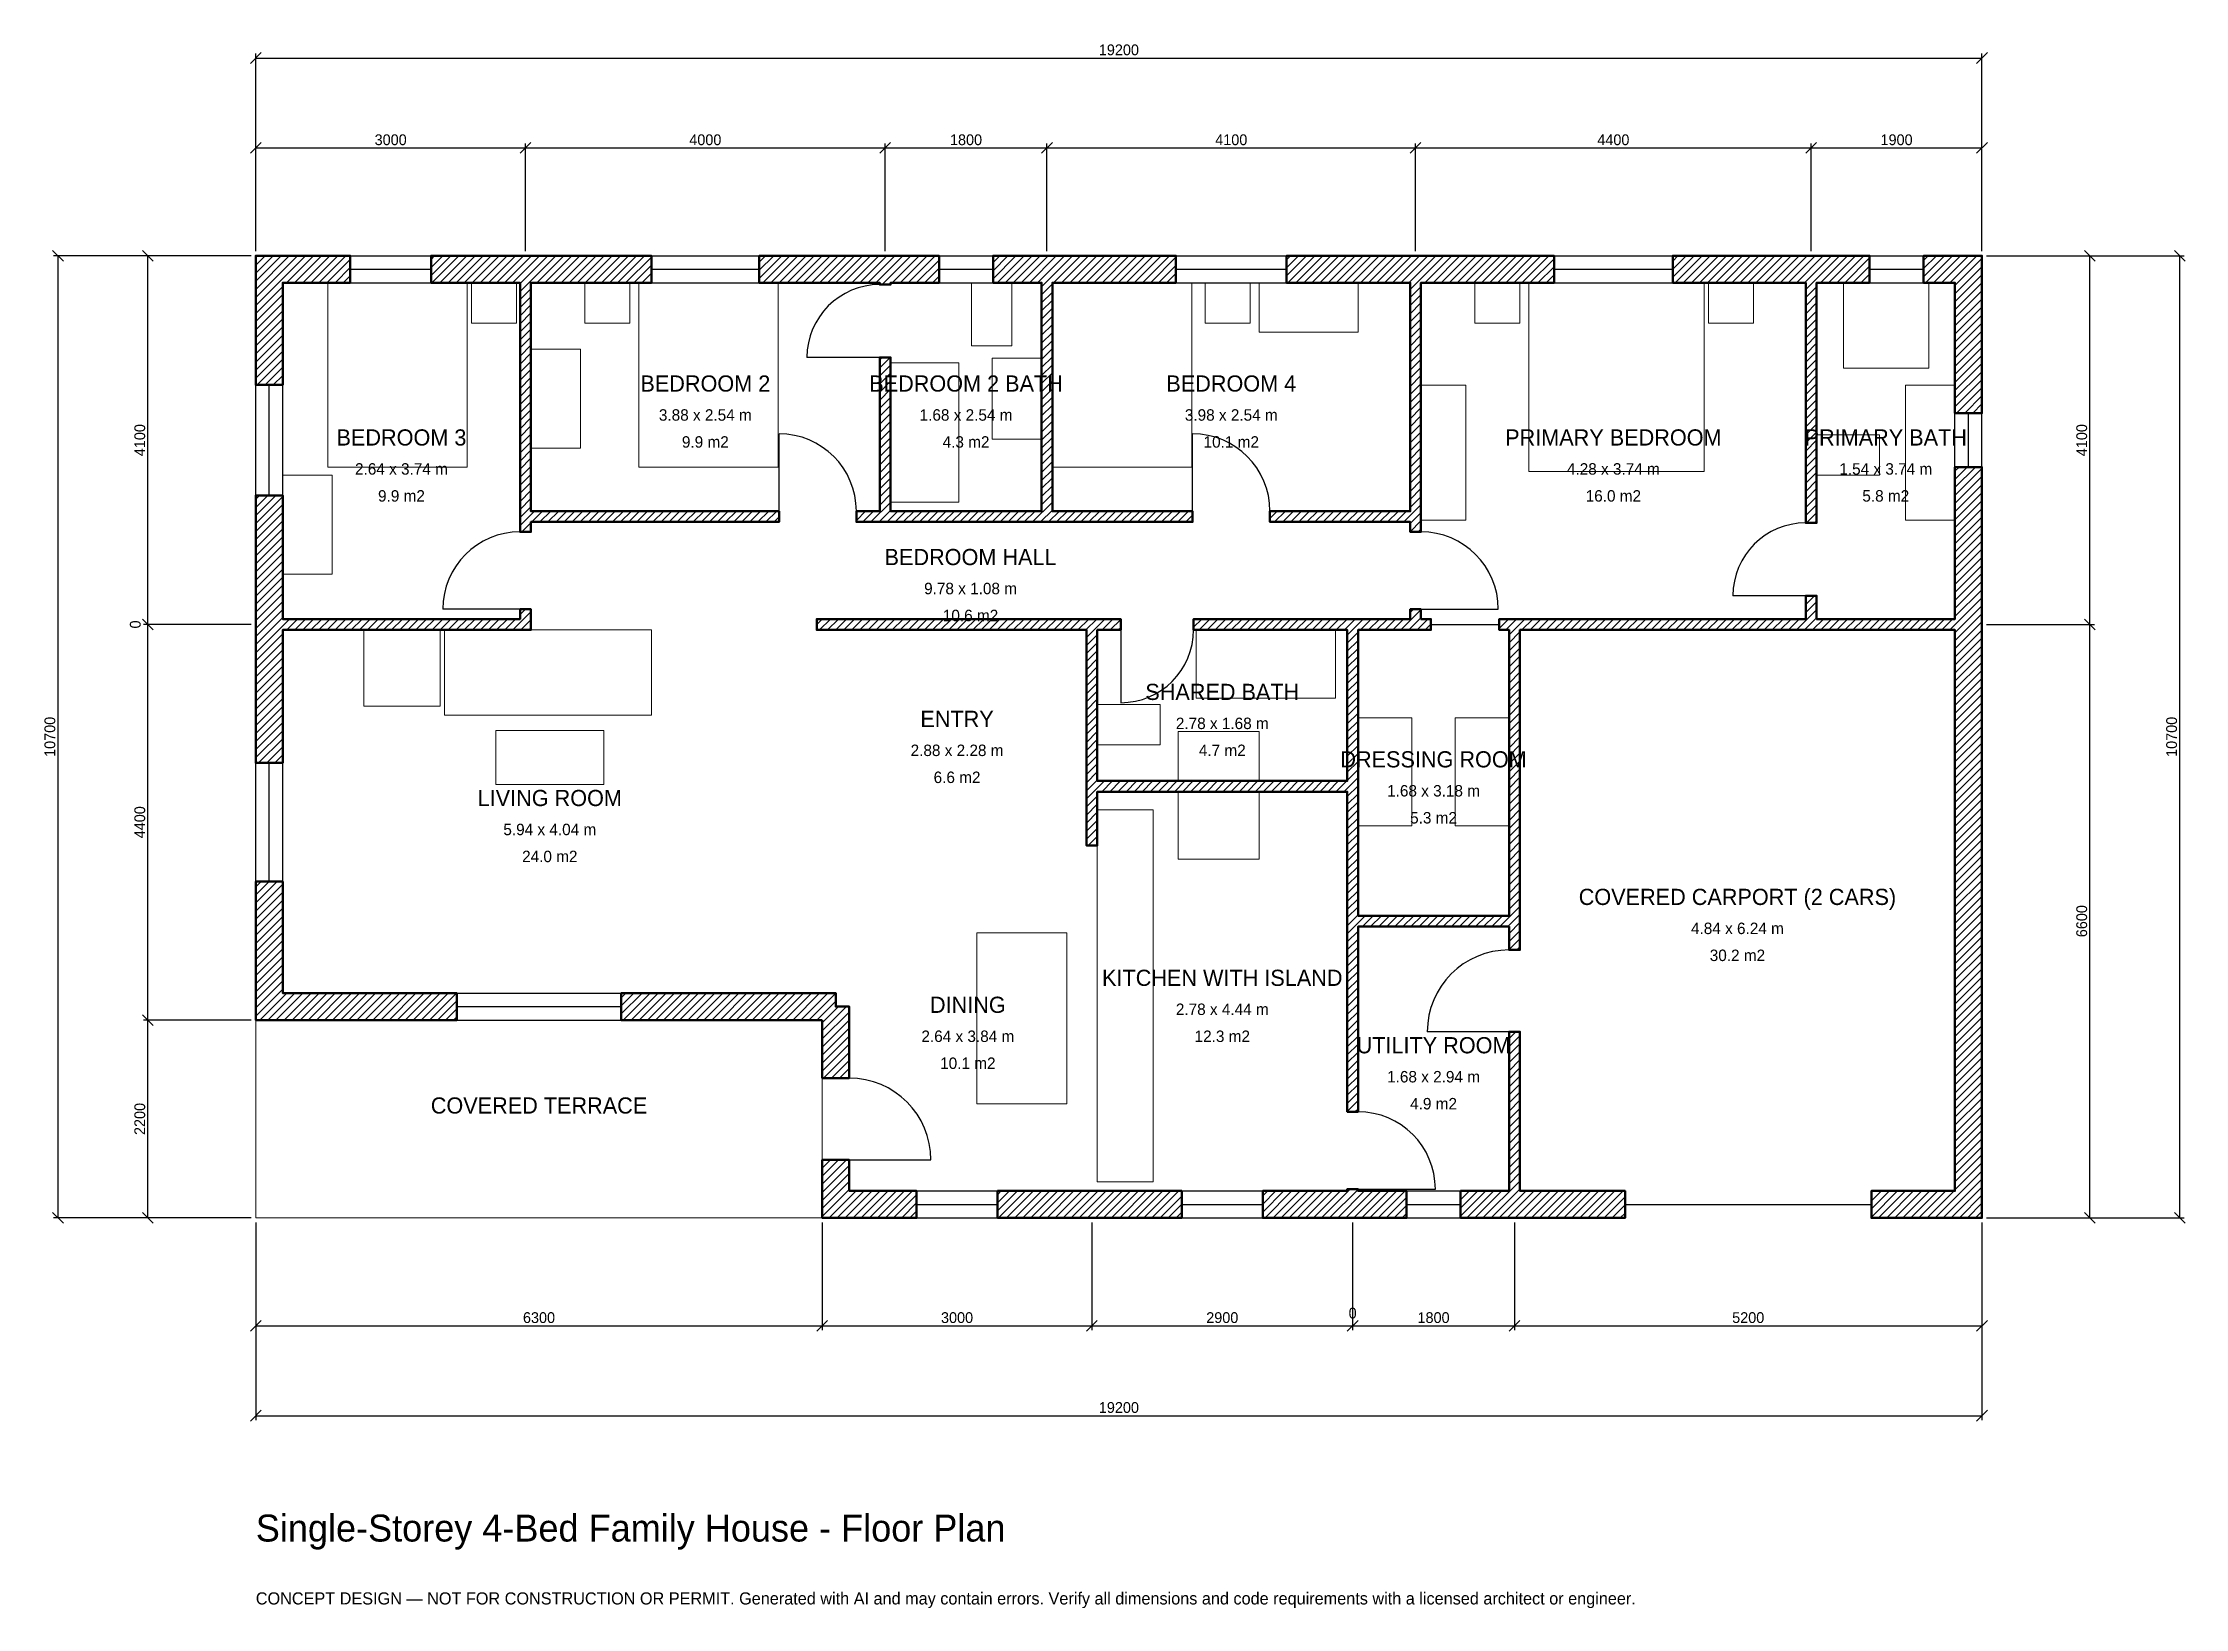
# Model space of a CAD drawing. Header units: millimetres. Extents: x -2369 to 21460, y -4341 to 13069.
import ezdxf
from ezdxf.enums import TextEntityAlignment as Align

# ---------------------------------------------------------------- set-up
doc = ezdxf.new("R2010")
doc.units = ezdxf.units.MM
doc.linetypes.add('DASHED', pattern=[1.524, 1.27, -0.254])
for name, color, linetype, lineweight in [('A-ANNO-DIMS', 1, 'Continuous', 13), ('A-ANNO-TEXT', 7, 'Continuous', 18), ('A-AREA-IDEN', 7, 'Continuous', 18), ('A-DOOR', 2, 'Continuous', 25), ('A-FLOR-FIXT', 9, 'Continuous', 13), ('A-FURN', 9, 'Continuous', 13), ('A-GLAZ', 4, 'Continuous', 25), ('A-SITE-PAVE', 8, 'Continuous', 13), ('A-WALL', 7, 'Continuous', 50), ('A-WALL-PATT', 8, 'Continuous', 13)]:
    doc.layers.add(name, color=color, linetype=linetype, lineweight=lineweight)
doc.dimstyles.new('PLAN', dxfattribs={"dimtxt": 120, "dimasz": 80, "dimexe": 50, "dimexo": 50, "dimgap": 30, "dimtad": 1, "dimdec": 0, "dimtsz": 60, "dimcen": 2.5, "dimclrd": 1, "dimclre": 1, "dimazin": 3, "dimtfac": 1, "dimtmove": 0, "dimatfit": 3})

msp = doc.modelspace()

# ---------------------------------------------------------------- hatches: boundary and pattern name
at = {"layer": 'A-WALL-PATT'}
h = msp.add_hatch(dxfattribs=at)
h.set_pattern_fill('ANSI31', color=8, scale=20)
h.paths.add_polyline_path([(6299.999, 0), (6299.999, 0), (6299.999, 300), (6300, 300), (6300, 645), (6600, 645), (6600, 300), (7350, 300), (7350, 0), (6600, 0), (6600, -0.001), (6300, -0.001), (6300, 0), (6299.999, 0)])
h.paths.add_polyline_path([(6300, 2200), (4065, 2200), (4065, 2500), (6450, 2500), (6450, 2350), (6600, 2350), (6600, 1555), (6300, 1555), (6300, 2200)])
h.paths.add_polyline_path([(300, 2200), (300, 2199.999), (0, 2199.999), (0, 2200), (-0.001, 2200), (-0.001, 2500), (0, 2500), (0, 3740), (300, 3740), (300, 2500), (2235, 2500), (2235, 2200), (300, 2200)])
h.paths.add_polyline_path([(0, 6450), (0, 6540), (-0.001, 6540), (-0.001, 6660), (0, 6660), (0, 6750), (0, 8035), (300, 8035), (300, 6750), (300, 6660), (2940, 6660), (2940, 6770), (3060, 6770), (3060, 6660), (3060, 6540), (3060, 6540), (2940, 6540), (2940, 6540), (300, 6540), (300, 6450), (300, 5060), (0, 5060), (0, 6450)])
h.paths.add_polyline_path([(0, 10400), (-0.001, 10400), (-0.001, 10700), (0, 10700), (0, 10700.001), (300, 10700.001), (300, 10700), (1050, 10700), (1050, 10400), (300, 10400), (300, 9265), (0, 9265), (0, 10400)])
h.paths.add_polyline_path([(2850, 10700), (2940, 10700), (2940, 10700.001), (3060, 10700.001), (3060, 10700), (3150, 10700), (4400, 10700), (4400, 10400), (3150, 10400), (3060, 10400), (3060, 7860), (5820, 7860), (5820, 7740), (3060, 7740), (3060, 7630), (2940, 7630), (2940, 7740), (2940, 7860), (2940, 10400), (2850, 10400), (1950, 10400), (1950, 10700), (2850, 10700)])
h.paths.add_polyline_path([(6850, 10700), (6940, 10700), (6940, 10700.001), (7060, 10700.001), (7060, 10700), (7150, 10700), (7600, 10700), (7600, 10400), (7150, 10400), (7060, 10400), (7060, 10380), (6940, 10380), (6940, 10400), (6850, 10400), (5600, 10400), (5600, 10700), (6850, 10700)])
h.paths.add_polyline_path([(8650, 10700), (8740, 10700), (8740, 10700.001), (8860, 10700.001), (8860, 10700), (8950, 10700), (10235, 10700), (10235, 10400), (8950, 10400), (8860, 10400), (8860, 7860), (10420, 7860), (10420, 7740), (8860, 7740), (8740, 7740), (7060, 7740), (6940, 7740), (6680, 7740), (6680, 7860), (6940, 7860), (6940, 9570), (7060, 9570), (7060, 7860), (8740, 7860), (8740, 10400), (8650, 10400), (8200, 10400), (8200, 10700), (8650, 10700)])
h.paths.add_polyline_path([(12750, 10700), (12840, 10700), (12840, 10700.001), (12960, 10700.001), (12960, 10700), (13050, 10700), (14440, 10700), (14440, 10400), (13050, 10400), (12960, 10400), (12960, 7860), (12960, 7740), (12960, 7630), (12840, 7630), (12840, 7740), (11280, 7740), (11280, 7860), (12840, 7860), (12840, 10400), (12750, 10400), (11465, 10400), (11465, 10700), (12750, 10700)])
h.paths.add_polyline_path([(17150, 10700), (17240, 10700), (17240, 10700.001), (17360, 10700.001), (17360, 10700), (17450, 10700), (17950, 10700), (17950, 10400), (17450, 10400), (17360, 10400), (17360, 7730), (17240, 7730), (17240, 10400), (17150, 10400), (15760, 10400), (15760, 10700), (17150, 10700)])
h.paths.add_polyline_path([(18900, 10700), (18900, 10700.001), (19200, 10700.001), (19200, 10700), (19200.001, 10700), (19200.001, 10400), (19200, 10400), (19200, 8950), (18900, 8950), (18900, 10400), (18550, 10400), (18550, 10700), (18900, 10700)])
h.paths.add_polyline_path([(19200, 6750), (19200, 6660), (19200.001, 6660), (19200.001, 6540), (19200, 6540), (19200, 6450), (19200, 300), (19200.001, 300), (19200.001, 0), (19200.001, 0), (19200, 0), (19200, -0.001), (18900, -0.001), (18900, 0), (17970, 0), (17970, 300), (18900, 300), (18900, 6450), (18900, 6540), (17360, 6540), (17240, 6540), (14060, 6540), (14060, 3360), (14060, 3240), (14060, 2980), (13940, 2980), (13940, 3240), (12260, 3240), (12260, 1180), (12140, 1180), (12140, 3240), (12140, 3240), (12140, 3360), (12140, 3360), (12140, 4740), (9360, 4740), (9360, 4140), (9240, 4140), (9240, 4740), (9240, 4860), (9240, 6540), (6240, 6540), (6240, 6660), (9240, 6660), (9360, 6660), (9620, 6660), (9620, 6540), (9360, 6540), (9360, 4860), (12140, 4860), (12140, 6540), (12140, 6540), (10430, 6540), (10430, 6660), (12140, 6660), (12140, 6660), (12260, 6660), (12840, 6660), (12840, 6770), (12960, 6770), (12960, 6660), (13070, 6660), (13070, 6540), (12960, 6540), (12840, 6540), (12260, 6540), (12260, 4860), (12260, 4740), (12260, 3360), (13940, 3360), (13940, 6540), (13830, 6540), (13830, 6660), (13940, 6660), (14060, 6660), (17240, 6660), (17240, 6920), (17360, 6920), (17360, 6660), (18900, 6660), (18900, 6750), (18900, 8350), (19200, 8350), (19200, 6750)])
h.paths.add_polyline_path([(14150, 0), (14060, 0), (14060, -0.001), (13940, -0.001), (13940, 0), (13850, 0), (13400, 0), (13400, 300), (13850, 300), (13940, 300), (13940, 2070), (14060, 2070), (14060, 300), (14150, 300), (15230, 300), (15230, 0), (14150, 0)])
h.paths.add_polyline_path([(12350, 0), (12260, 0), (12260, -0.001), (12140, -0.001), (12140, 0), (12050, 0), (11200, 0), (11200, 300), (12050, 300), (12140, 300), (12140, 320), (12260, 320), (12260, 300), (12350, 300), (12800, 300), (12800, 0), (12350, 0)])
h.paths.add_polyline_path([(9450, 0), (9150, 0), (8250, 0), (8250, 300), (9150, 300), (9450, 300), (10300, 300), (10300, 0), (9450, 0)])

# ---------------------------------------------------------------- linework, layer by layer
at = {"layer": 'A-DOOR'}
for p, q in [((6940, 9570), (6130, 9570)), ((5820, 7860), (5820, 8720)), ((10420, 7860), (10420, 8720)), ((17240, 6920), (16430, 6920)), ((2940, 6770), (2080, 6770)), ((12960, 6770), (13820, 6770)), ((9620, 6540), (9620, 5730)), ((13070, 6600), (13830, 6600)), ((13940, 2070), (13030, 2070)), ((6600, 645), (7510, 645)), ((12260, 320), (13120, 320))]:
    msp.add_line(p, q, dxfattribs=at)
at = {"layer": 'A-DOOR', "linetype": 'DASHED'}
msp.add_line((15230, 150), (17970, 150), dxfattribs=at)
at = {"layer": 'A-DOOR'}
for centre, radius, start, end in [((6940, 9570), 810, 90, 180), ((5820, 7860), 860, 0, 90), ((10420, 7860), 860, 0, 90), ((2940, 6770), 860, 90, 180), ((12960, 6770), 860, 0, 90), ((17240, 6920), 810, 90, 180), ((9620, 6540), 810, 270, 360), ((13940, 2070), 910, 90, 180), ((6600, 645), 910, 0, 90), ((12260, 320), 860, 0, 90)]:
    msp.add_arc(centre, radius, start, end, dxfattribs=at)
at = {"layer": 'A-FLOR-FIXT'}
for points in [[(7960, 9700), (8410, 9700), (8410, 10400), (7960, 10400)], [(17660, 9450), (18610, 9450), (18610, 10400), (17660, 10400)], [(8190, 8660), (8740, 8660), (8740, 9560), (8190, 9560)], [(7060, 7960), (7820, 7960), (7820, 9510), (7060, 9510)], [(18350, 7760), (18900, 7760), (18900, 9260), (18350, 9260)], [(17360, 8260), (18060, 8260), (18060, 8710), (17360, 8710)], [(10460, 5780), (12010, 5780), (12010, 6540), (10460, 6540)], [(9360, 5260), (10060, 5260), (10060, 5710), (9360, 5710)], [(10260, 4860), (11160, 4860), (11160, 5410), (10260, 5410)], [(9360, 400), (9980, 400), (9980, 4540), (9360, 4540)]]:
    msp.add_lwpolyline(points, close=True, dxfattribs=at)
at = {"layer": 'A-FURN'}
for points in [[(800, 8350), (2350, 8350), (2350, 10400), (800, 10400)], [(2400, 9950), (2900, 9950), (2900, 10400), (2400, 10400)], [(3660, 9950), (4160, 9950), (4160, 10400), (3660, 10400)], [(4260, 8350), (5810, 8350), (5810, 10400), (4260, 10400)], [(8860, 8350), (10410, 8350), (10410, 10400), (8860, 10400)], [(10560, 9950), (11060, 9950), (11060, 10400), (10560, 10400)], [(11160, 9850), (12260, 9850), (12260, 10400), (11160, 10400)], [(13560, 9950), (14060, 9950), (14060, 10400), (13560, 10400)], [(14160, 8300), (16110, 8300), (16110, 10400), (14160, 10400)], [(16160, 9950), (16660, 9950), (16660, 10400), (16160, 10400)], [(3060, 8560), (3610, 8560), (3610, 9660), (3060, 9660)], [(12960, 7760), (13460, 7760), (13460, 9260), (12960, 9260)], [(300, 7160), (850, 7160), (850, 8260), (300, 8260)], [(1200, 5690), (2050, 5690), (2050, 6540), (1200, 6540)], [(2100, 5590), (4400, 5590), (4400, 6540), (2100, 6540)], [(12260, 4360), (12860, 4360), (12860, 5560), (12260, 5560)], [(13340, 4360), (13940, 4360), (13940, 5560), (13340, 5560)], [(2670, 4820), (3870, 4820), (3870, 5420), (2670, 5420)], [(10260, 3990), (11160, 3990), (11160, 4740), (10260, 4740)], [(8020, 1270), (9020, 1270), (9020, 3170), (8020, 3170)]]:
    msp.add_lwpolyline(points, close=True, dxfattribs=at)
at = {"layer": 'A-GLAZ'}
for p, q in [((1050, 10700), (1950, 10700)), ((1050, 10550), (1950, 10550)), ((4400, 10700), (5600, 10700)), ((4400, 10550), (5600, 10550)), ((7600, 10700), (8200, 10700)), ((7600, 10550), (8200, 10550)), ((10235, 10700), (11465, 10700)), ((10235, 10550), (11465, 10550)), ((14440, 10700), (15760, 10700)), ((14440, 10550), (15760, 10550)), ((17950, 10700), (18550, 10700)), ((17950, 10550), (18550, 10550)), ((1050, 10400), (1950, 10400)), ((4400, 10400), (5600, 10400)), ((7600, 10400), (8200, 10400)), ((10235, 10400), (11465, 10400)), ((14440, 10400), (15760, 10400)), ((17950, 10400), (18550, 10400)), ((0, 8035), (0, 9265)), ((150, 8035), (150, 9265)), ((300, 8035), (300, 9265)), ((18900, 8350), (18900, 8950)), ((19050, 8350), (19050, 8950)), ((19200, 8350), (19200, 8950)), ((0, 3740), (0, 5060)), ((150, 3740), (150, 5060)), ((300, 3740), (300, 5060)), ((2235, 2500), (4065, 2500)), ((2235, 2350), (4065, 2350)), ((2235, 2200), (4065, 2200)), ((7350, 300), (8250, 300)), ((10300, 300), (11200, 300)), ((12800, 300), (13400, 300)), ((7350, 150), (8250, 150)), ((7350, 0), (8250, 0)), ((10300, 150), (11200, 150)), ((10300, 0), (11200, 0)), ((12800, 150), (13400, 150)), ((12800, 0), (13400, 0))]:
    msp.add_line(p, q, dxfattribs=at)
at = {"layer": 'A-SITE-PAVE', "linetype": 'DASHED'}
msp.add_lwpolyline([(0, 0), (6300, 0), (6300, 2200), (0, 2200)], close=True, dxfattribs=at)
at = {"layer": 'A-WALL'}
for points in [[(0, 10400), (-0.001, 10400), (-0.001, 10700), (0, 10700), (0, 10700.001), (300, 10700.001), (300, 10700), (1050, 10700), (1050, 10400), (300, 10400), (300, 9265), (0, 9265), (0, 10400)], [(2850, 10700), (2940, 10700), (2940, 10700.001), (3060, 10700.001), (3060, 10700), (3150, 10700), (4400, 10700), (4400, 10400), (3150, 10400), (3060, 10400), (3060, 7860), (5820, 7860), (5820, 7740), (3060, 7740), (3060, 7630), (2940, 7630), (2940, 7740), (2940, 7860), (2940, 10400), (2850, 10400), (1950, 10400), (1950, 10700), (2850, 10700)], [(6850, 10700), (6940, 10700), (6940, 10700.001), (7060, 10700.001), (7060, 10700), (7150, 10700), (7600, 10700), (7600, 10400), (7150, 10400), (7060, 10400), (7060, 10380), (6940, 10380), (6940, 10400), (6850, 10400), (5600, 10400), (5600, 10700), (6850, 10700)], [(8650, 10700), (8740, 10700), (8740, 10700.001), (8860, 10700.001), (8860, 10700), (8950, 10700), (10235, 10700), (10235, 10400), (8950, 10400), (8860, 10400), (8860, 7860), (10420, 7860), (10420, 7740), (8860, 7740), (8740, 7740), (7060, 7740), (6940, 7740), (6680, 7740), (6680, 7860), (6940, 7860), (6940, 9570), (7060, 9570), (7060, 7860), (8740, 7860), (8740, 10400), (8650, 10400), (8200, 10400), (8200, 10700), (8650, 10700)], [(12750, 10700), (12840, 10700), (12840, 10700.001), (12960, 10700.001), (12960, 10700), (13050, 10700), (14440, 10700), (14440, 10400), (13050, 10400), (12960, 10400), (12960, 7860), (12960, 7740), (12960, 7630), (12840, 7630), (12840, 7740), (11280, 7740), (11280, 7860), (12840, 7860), (12840, 10400), (12750, 10400), (11465, 10400), (11465, 10700), (12750, 10700)], [(17150, 10700), (17240, 10700), (17240, 10700.001), (17360, 10700.001), (17360, 10700), (17450, 10700), (17950, 10700), (17950, 10400), (17450, 10400), (17360, 10400), (17360, 7730), (17240, 7730), (17240, 10400), (17150, 10400), (15760, 10400), (15760, 10700), (17150, 10700)], [(18900, 10700), (18900, 10700.001), (19200, 10700.001), (19200, 10700), (19200.001, 10700), (19200.001, 10400), (19200, 10400), (19200, 8950), (18900, 8950), (18900, 10400), (18550, 10400), (18550, 10700), (18900, 10700)], [(19200, 6750), (19200, 6660), (19200.001, 6660), (19200.001, 6540), (19200, 6540), (19200, 6450), (19200, 300), (19200.001, 300), (19200.001, 0), (19200.001, 0), (19200, 0), (19200, -0.001), (18900, -0.001), (18900, 0), (17970, 0), (17970, 300), (18900, 300), (18900, 6450), (18900, 6540), (17360, 6540), (17240, 6540), (14060, 6540), (14060, 3360), (14060, 3240), (14060, 2980), (13940, 2980), (13940, 3240), (12260, 3240), (12260, 1180), (12140, 1180), (12140, 3240), (12140, 3240), (12140, 3360), (12140, 3360), (12140, 4740), (9360, 4740), (9360, 4140), (9240, 4140), (9240, 4740), (9240, 4860), (9240, 6540), (6240, 6540), (6240, 6660), (9240, 6660), (9360, 6660), (9620, 6660), (9620, 6540), (9360, 6540), (9360, 4860), (12140, 4860), (12140, 6540), (12140, 6540), (10430, 6540), (10430, 6660), (12140, 6660), (12140, 6660), (12260, 6660), (12840, 6660), (12840, 6770), (12960, 6770), (12960, 6660), (13070, 6660), (13070, 6540), (12960, 6540), (12840, 6540), (12260, 6540), (12260, 4860), (12260, 4740), (12260, 3360), (13940, 3360), (13940, 6540), (13830, 6540), (13830, 6660), (13940, 6660), (14060, 6660), (17240, 6660), (17240, 6920), (17360, 6920), (17360, 6660), (18900, 6660), (18900, 6750), (18900, 8350), (19200, 8350), (19200, 6750)], [(0, 6450), (0, 6540), (-0.001, 6540), (-0.001, 6660), (0, 6660), (0, 6750), (0, 8035), (300, 8035), (300, 6750), (300, 6660), (2940, 6660), (2940, 6770), (3060, 6770), (3060, 6660), (3060, 6540), (3060, 6540), (2940, 6540), (2940, 6540), (300, 6540), (300, 6450), (300, 5060), (0, 5060), (0, 6450)], [(300, 2200), (300, 2199.999), (0, 2199.999), (0, 2200), (-0.001, 2200), (-0.001, 2500), (0, 2500), (0, 3740), (300, 3740), (300, 2500), (2235, 2500), (2235, 2200), (300, 2200)], [(6300, 2200), (4065, 2200), (4065, 2500), (6450, 2500), (6450, 2350), (6600, 2350), (6600, 1555), (6300, 1555), (6300, 2200)], [(14150, 0), (14060, 0), (14060, -0.001), (13940, -0.001), (13940, 0), (13850, 0), (13400, 0), (13400, 300), (13850, 300), (13940, 300), (13940, 2070), (14060, 2070), (14060, 300), (14150, 300), (15230, 300), (15230, 0), (14150, 0)], [(6299.999, 0), (6299.999, 0), (6299.999, 300), (6300, 300), (6300, 645), (6600, 645), (6600, 300), (7350, 300), (7350, 0), (6600, 0), (6600, -0.001), (6300, -0.001), (6300, 0), (6299.999, 0)], [(9450, 0), (9150, 0), (8250, 0), (8250, 300), (9150, 300), (9450, 300), (10300, 300), (10300, 0), (9450, 0)], [(12350, 0), (12260, 0), (12260, -0.001), (12140, -0.001), (12140, 0), (12050, 0), (11200, 0), (11200, 300), (12050, 300), (12140, 300), (12140, 320), (12260, 320), (12260, 300), (12350, 300), (12800, 300), (12800, 0), (12350, 0)]]:
    msp.add_lwpolyline(points, close=True, dxfattribs=at)

# ---------------------------------------------------------------- texts
at = {"layer": 'A-ANNO-TEXT'}
for s, height, p in [('Single-Storey 4-Bed Family House - Floor Plan', 300, (0, -3600)), ('CONCEPT DESIGN — NOT FOR CONSTRUCTION OR PERMIT. Generated with AI and may contain errors. Verify all dimensions and code requirements with a licensed architect or engineer.', 135, (0, -4300))]:
    msp.add_text(s, height=height, dxfattribs=at).set_placement(p)
at = {"layer": 'A-AREA-IDEN'}
for s, height, p in [('BEDROOM 2', 180, (5000, 9280)), ('BEDROOM 2 BATH', 180, (7900, 9280)), ('BEDROOM 4', 180, (10850, 9280)), ('3.88 x 2.54 m', 127.5, (5000, 8930)), ('1.68 x 2.54 m', 127.5, (7900, 8930)), ('3.98 x 2.54 m', 127.5, (10850, 8930)), ('BEDROOM 3', 180, (1620, 8680)), ('9.9 m2', 127.5, (5000, 8630)), ('4.3 m2', 127.5, (7900, 8630)), ('10.1 m2', 127.5, (10850, 8630)), ('PRIMARY BEDROOM', 180, (15100, 8680)), ('PRIMARY BATH', 180, (18130, 8680)), ('2.64 x 3.74 m', 127.5, (1620, 8330)), ('4.28 x 3.74 m', 127.5, (15100, 8330)), ('1.54 x 3.74 m', 127.5, (18130, 8330)), ('9.9 m2', 127.5, (1620, 8030)), ('16.0 m2', 127.5, (15100, 8030)), ('5.8 m2', 127.5, (18130, 8030)), ('BEDROOM HALL', 180, (7950, 7350)), ('9.78 x 1.08 m', 127.5, (7950, 7000)), ('10.6 m2', 127.5, (7950, 6700)), ('SHARED BATH', 180, (10750, 5850)), ('ENTRY', 180, (7800, 5550)), ('2.78 x 1.68 m', 127.5, (10750, 5500)), ('2.88 x 2.28 m', 127.5, (7800, 5200)), ('4.7 m2', 127.5, (10750, 5200)), ('DRESSING ROOM', 180, (13100, 5100)), ('6.6 m2', 127.5, (7800, 4900)), ('1.68 x 3.18 m', 127.5, (13100, 4750)), ('LIVING ROOM', 180, (3270, 4670)), ('5.94 x 4.04 m', 127.5, (3270, 4320)), ('5.3 m2', 127.5, (13100, 4450)), ('24.0 m2', 127.5, (3270, 4020)), ('COVERED CARPORT (2 CARS)', 180, (16480, 3570)), ('4.84 x 6.24 m', 127.5, (16480, 3220)), ('30.2 m2', 127.5, (16480, 2920)), ('KITCHEN WITH ISLAND', 180, (10750, 2670)), ('DINING', 180, (7920, 2370)), ('2.78 x 4.44 m', 127.5, (10750, 2320)), ('2.64 x 3.84 m', 127.5, (7920, 2020)), ('12.3 m2', 127.5, (10750, 2020)), ('UTILITY ROOM', 180, (13100, 1920)), ('10.1 m2', 127.5, (7920, 1720)), ('1.68 x 2.94 m', 127.5, (13100, 1570)), ('COVERED TERRACE', 180, (3150, 1250)), ('4.9 m2', 127.5, (13100, 1270))]:
    msp.add_text(s, height=height, dxfattribs=at).set_placement(p, align=Align.MIDDLE_CENTER)

# ---------------------------------------------------------------- dimensions: what is measured, and where the dimension line sits
at = {"layer": 'A-ANNO-DIMS'}
for base, p1, p2, text in [((0, 12900), (0, 10700), (19200, 10700), '19200'), ((0, 11900), (0, 10700), (3000, 10700), '3000'), ((3000, 11900), (3000, 10700), (7000, 10700), '4000'), ((7000, 11900), (7000, 10700), (8800, 10700), '1800'), ((8800, 11900), (8800, 10700), (12900, 10700), '4100'), ((12900, 11900), (12900, 10700), (17300, 10700), '4400'), ((17300, 11900), (17300, 10700), (19200, 10700), '1900'), ((0, -1200), (0, 0), (6300, 0), '6300'), ((0, -2200), (0, 0), (19200, 0), '19200'), ((6300, -1200), (6300, 0), (9300, 0), '3000'), ((9300, -1200), (9300, 0), (12200, 0), '2900'), ((12200, -1200), (12200, 0), (12200, 0), '0'), ((12200, -1200), (12200, 0), (14000, 0), '1800'), ((14000, -1200), (14000, 0), (19200, 0), '5200')]:
    msp.add_linear_dim(base=base, p1=p1, p2=p2, text=text, dimstyle='PLAN', dxfattribs=at).render()
for base, p1, p2, text in [((-2200, 0), (0, 0), (0, 10700), '10700'), ((-1200, 6600), (0, 6600), (0, 10700), '4100'), ((20400, 6600), (19200, 6600), (19200, 10700), '4100'), ((21400, 0), (19200, 0), (19200, 10700), '10700'), ((-1200, 6600), (0, 6600), (0, 6600), '0'), ((-1200, 2200), (0, 2200), (0, 6600), '4400'), ((20400, 0), (19200, 0), (19200, 6600), '6600'), ((-1200, 0), (0, 0), (0, 2200), '2200')]:
    msp.add_linear_dim(base=base, p1=p1, p2=p2, angle=90, text=text, dimstyle='PLAN', dxfattribs=at).render()

doc.saveas('drawing.dxf')
